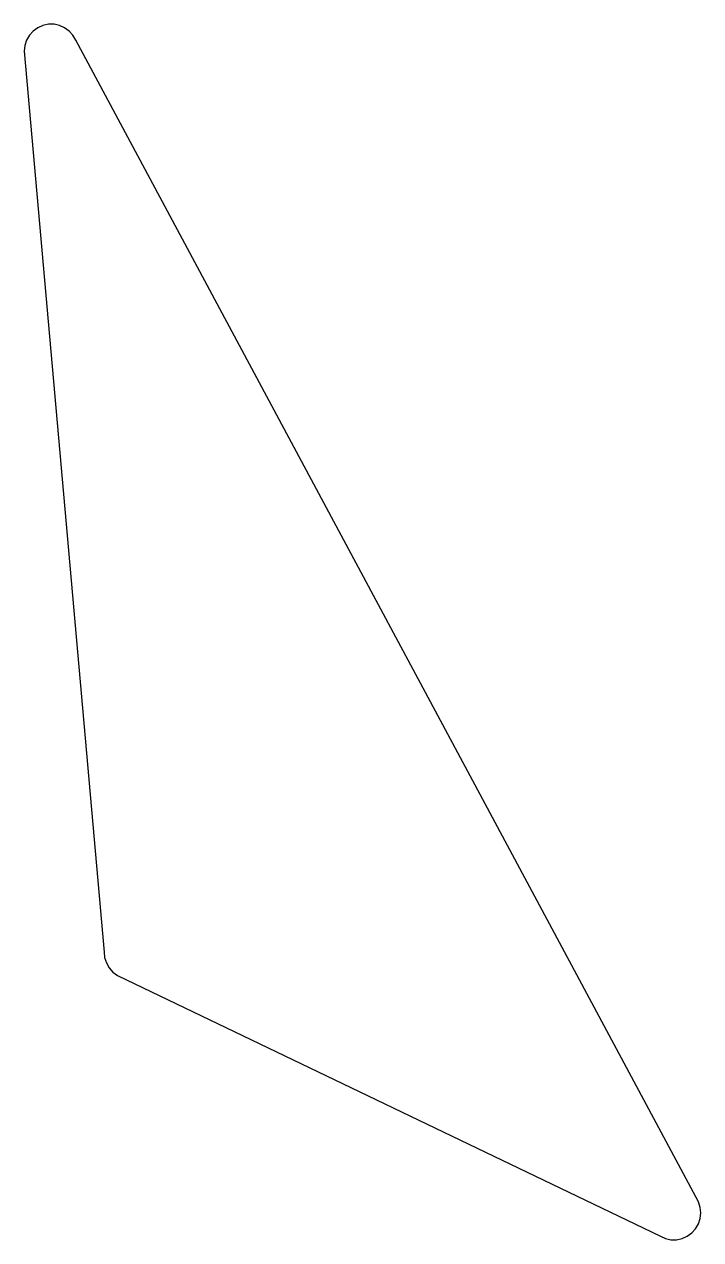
# Model space of a CAD drawing. Header units: metres. Extents: x -22 to 117, y -59 to 190.
import ezdxf

# ---------------------------------------------------------------- set-up
doc = ezdxf.new("R2010")
doc.units = ezdxf.units.M

msp = doc.modelspace()

# ---------------------------------------------------------------- linework, layer by layer
for p, q in [((-19.06, 188.933), (-19.9902, 188.257)), ((-18.0096, 189.401), (-19.06, 188.933)), ((-16.8849, 189.64), (-18.0096, 189.401)), ((-15.7351, 189.64), (-16.8849, 189.64)), ((-14.6104, 189.401), (-15.7351, 189.64)), ((-13.56, 188.933), (-14.6104, 189.401)), ((-12.6298, 188.257), (-13.56, 188.933)), ((-21.3345, 186.407), (-21.6898, 185.314)), ((-20.7596, 187.403), (-21.3345, 186.407)), ((-19.9902, 188.257), (-20.7596, 187.403)), ((-11.8604, 187.403), (-12.6298, 188.257)), ((-11.2855, 186.407), (-11.8604, 187.403)), ((116.04, -51.0888), (-11.2855, 186.407)), ((-21.6898, 185.314), (-21.81, 184.17)), ((-21.81, 184.17), (-5.5, 0)), ((-5.5, 0), (-5.37981, -1.14351)), ((-5.37981, -1.14351), (-5.0245, -2.23705)), ((-5.0245, -2.23705), (-4.44959, -3.23282)), ((-4.44959, -3.23282), (-3.68022, -4.0873)), ((-3.68022, -4.0873), (-2.75, -4.76314)), ((-2.75, -4.76314), (108.265, -58.0889)), ((116.395, -52.1823), (116.04, -51.0888)), ((116.04, -55.5629), (116.395, -54.4693)), ((116.515, -53.3258), (116.395, -52.1823)), ((116.395, -54.4693), (116.515, -53.3258)), ((114.695, -57.4131), (115.465, -56.5586)), ((115.465, -56.5586), (116.04, -55.5629)), ((108.265, -58.0889), (109.315, -58.5566)), ((109.315, -58.5566), (110.44, -58.7957)), ((110.44, -58.7957), (111.59, -58.7957)), ((111.59, -58.7957), (112.715, -58.5566)), ((112.715, -58.5566), (113.765, -58.0889)), ((113.765, -58.0889), (114.695, -57.4131))]:
    msp.add_line(p, q)

doc.saveas('drawing.dxf')
